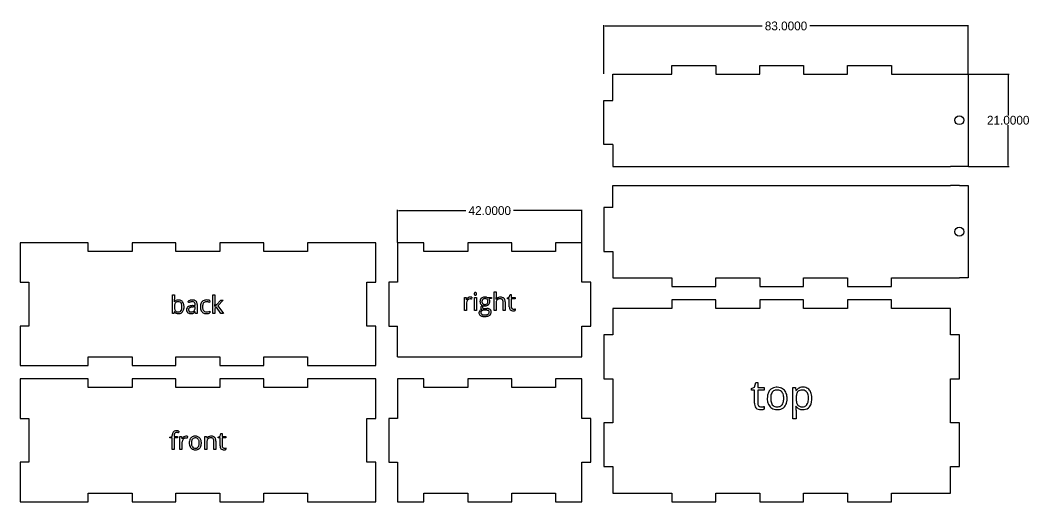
# Model space of a CAD drawing. Header units: millimetres. Extents: x -13 to 428, y -5 to 321.
# Drawn here: x 198 to 428.1, y 210.9 to 320.6 of the extents above; entities that cross this region are included whole.
import ezdxf

# ---------------------------------------------------------------- set-up
doc = ezdxf.new("R2010")
doc.units = ezdxf.units.MM
doc.header["$MEASUREMENT"] = 0
doc.layers.get('Defpoints').update_dxf_attribs({"linetype": 'CONTINUOUS'})
for name, color, linetype in [('back_labelLayer', 7, 'CONTINUOUS'), ('back_outsideCutPath', 7, 'CONTINUOUS'), ('bottom_outsideCutPath', 7, 'CONTINUOUS'), ('dimensions', 220, 'CONTINUOUS'), ('forScrews', 7, 'CONTINUOUS'), ('front_labelLayer', 7, 'CONTINUOUS'), ('front_outsideCutPath', 7, 'CONTINUOUS'), ('left_outsideCutPath', 7, 'CONTINUOUS'), ('right_labelLayer', 7, 'CONTINUOUS'), ('right_outsideCutPath', 7, 'CONTINUOUS'), ('top_labelLayer', 7, 'CONTINUOUS'), ('top_outsideCutPath', 7, 'CONTINUOUS')]:
    doc.layers.add(name, color=color, linetype=linetype)
doc.dimstyles.new('Copy of Standard', dxfattribs={"dimtxt": 2, "dimasz": 0.18, "dimexe": 0.18, "dimexo": 0.0625, "dimgap": 0.09, "dimtad": 0, "dimtih": 1, "dimtoh": 1, "dimdec": 4, "dimzin": 0, "dimdsep": 46, "dimtxsty": 'Standard', "dimcen": 0.09, "dimadec": 0, "dimazin": 0, "dimtfac": 1, "dimtdec": 4, "dimtofl": 0, "dimtmove": 0, "dimatfit": 3, "dimfxl": 1, "dimtolj": 1, "dimtzin": 0, "dimarcsym": 0})

# ---------------------------------------------------------------- blocks, each defined once
blk = doc.blocks.new('*D28')
at = {"layer": 'Defpoints', "color": 0, "linetype": 'Continuous', "transparency": 16777216}
for p in [(284.02, 277.24), (284.02, 269.95), (326.02, 269.95)]:
    blk.add_point(p, dxfattribs=at)
at = {"layer": 'dimensions', "color": 0, "linetype": 'Continuous', "lineweight": -2, "transparency": 16777216}
for p, q in [((284.02, 270.01), (284.02, 277.42)), ((284.2, 277.24), (299.6, 277.24)), ((325.84, 277.24), (310.45, 277.24)), ((326.02, 270.01), (326.02, 277.42))]:
    blk.add_line(p, q, dxfattribs=at)
at = {"layer": 'dimensions', "color": 0, "linetype": 'Continuous', "transparency": 16777216}
for points in [[(284.2, 277.27), (284.2, 277.21), (284.02, 277.24)], [(325.84, 277.27), (325.84, 277.21), (326.02, 277.24)]]:
    blk.add_solid(points, dxfattribs=at)
at = {"layer": 'dimensions', "color": 0, "linetype": 'Continuous', "transparency": 16777216, "insert": (305.02, 277.24), "char_height": 2, "attachment_point": 5}
blk.add_mtext('\\A1;42.0000', dxfattribs=at)
blk = doc.blocks.new('*D29')
at = {"layer": 'Defpoints', "color": 0, "linetype": 'Continuous', "transparency": 16777216}
for p in [(331.02, 319.29), (331.02, 308.32), (414.02, 308.32)]:
    blk.add_point(p, dxfattribs=at)
at = {"layer": 'dimensions', "color": 0, "linetype": 'Continuous', "lineweight": -2, "transparency": 16777216}
for p, q in [((331.02, 308.39), (331.02, 319.47)), ((331.2, 319.29), (367.1, 319.29)), ((413.84, 319.29), (377.95, 319.29)), ((414.02, 308.39), (414.02, 319.47))]:
    blk.add_line(p, q, dxfattribs=at)
at = {"layer": 'dimensions', "color": 0, "linetype": 'Continuous', "transparency": 16777216}
for points in [[(331.2, 319.32), (331.2, 319.26), (331.02, 319.29)], [(413.84, 319.32), (413.84, 319.26), (414.02, 319.29)]]:
    blk.add_solid(points, dxfattribs=at)
at = {"layer": 'dimensions', "color": 0, "linetype": 'Continuous', "transparency": 16777216, "insert": (372.52, 319.29), "char_height": 2, "attachment_point": 5}
blk.add_mtext('\\A1;83.0000', dxfattribs=at)
blk = doc.blocks.new('*D30')
at = {"layer": 'Defpoints', "color": 0, "linetype": 'Continuous', "transparency": 16777216}
for p in [(414.02, 308.32), (423.15, 308.32), (414.02, 287.32)]:
    blk.add_point(p, dxfattribs=at)
at = {"layer": 'dimensions', "color": 0, "linetype": 'Continuous', "lineweight": -2, "transparency": 16777216}
for p, q in [((414.08, 308.32), (423.33, 308.32)), ((423.15, 308.14), (423.15, 298.91)), ((423.15, 287.5), (423.15, 296.73)), ((414.08, 287.32), (423.33, 287.32))]:
    blk.add_line(p, q, dxfattribs=at)
at = {"layer": 'dimensions', "color": 0, "linetype": 'Continuous', "transparency": 16777216}
for points in [[(423.12, 308.14), (423.18, 308.14), (423.15, 308.32)], [(423.12, 287.5), (423.18, 287.5), (423.15, 287.32)]]:
    blk.add_solid(points, dxfattribs=at)
at = {"layer": 'dimensions', "color": 0, "linetype": 'Continuous', "transparency": 16777216, "insert": (423.15, 297.82), "char_height": 2, "attachment_point": 5}
blk.add_mtext('\\A1;21.0000', dxfattribs=at)

msp = doc.modelspace()

# ---------------------------------------------------------------- linework, layer by layer
at = {"layer": 'back_labelLayer'}
for p, q in [((232.71719, 253.84773), (232.71719, 258.10242)), ((232.71719, 258.10242), (233.17109, 258.10242)), ((233.17109, 258.10242), (233.17109, 257.06883)), ((241.9293, 253.84773), (241.9293, 258.10242)), ((241.9293, 258.10242), (242.37773, 258.10242)), ((242.37773, 258.10242), (242.37773, 255.84656)), ((233.14922, 256.44539), (233.17109, 256.44539)), ((236.40039, 256.28953), (236.26094, 256.6368)), ((237.37656, 255.62781), (237.88515, 255.64422)), ((237.88515, 255.64422), (237.88515, 255.83016)), ((238.32812, 255.89305), (238.32812, 253.84773)), ((241.26211, 256.74344), (241.12265, 256.35789)), ((242.35586, 255.38172), (242.37773, 255.38172)), ((242.73594, 255.81922), (243.7039, 256.84461)), ((244.24258, 256.84461), (243.02851, 255.56766)), ((243.02851, 255.56766), (244.32734, 253.84773)), ((243.7039, 256.84461), (244.24258, 256.84461)), ((233.04258, 253.84773), (232.71719, 253.84773)), ((233.13828, 254.23328), (233.04258, 253.84773)), ((233.17109, 254.23328), (233.13828, 254.23328)), ((237.87422, 255.32156), (237.42031, 255.30242)), ((237.87422, 255.05086), (237.87422, 255.32156)), ((237.90156, 254.2743), (237.87969, 254.2743)), ((237.9918, 253.84773), (237.90156, 254.2743)), ((238.32812, 253.84773), (237.9918, 253.84773)), ((241.21836, 254.35086), (241.21836, 253.94891)), ((242.37773, 253.84773), (241.9293, 253.84773)), ((242.71953, 255.26414), (242.37773, 254.96883)), ((242.37773, 254.96883), (242.37773, 253.84773)), ((243.77773, 253.84773), (242.71953, 255.26414)), ((244.32734, 253.84773), (243.77773, 253.84773))]:
    msp.add_line(p, q, dxfattribs=at)
for centre, radius, start, end in [((227.43347, 256.89798), 5.73364, 355.4725992, 355.6517495), ((226.34133, 256.9724), 6.82829, 355.723895, 358.125913), ((223.70768, 257.06082), 9.46342, 358.1123202, 0.0484727), ((234.01761, 255.85509), 1.03201, 95.1834976, 145.1109242), ((236.66824, 255.3515), 3.49715, 177.6176836, 180.042534), ((235.61655, 255.40499), 2.44417, 171.0668291, 177.8456283), ((234.60525, 255.56813), 1.4198, 160.8926456, 171.2334036), ((233.99947, 255.7832), 0.77701, 143.3382902, 161.2559218), ((233.85461, 255.87903), 0.60366, 120.1403215, 142.4248826), ((233.94217, 255.71533), 0.78923, 100.4470046, 119.6700716), ((234.03659, 255.23827), 1.27552, 89.573179, 100.7324413), ((234.10832, 255.3436), 1.55023, 89.8742757, 96.8146067), ((234.05296, 255.46398), 1.04979, 78.6781423, 90.3750028), ((234.12533, 255.5066), 1.38729, 74.2393017, 90.5624048), ((234.14185, 255.84187), 0.66193, 35.540825, 79.8011421), ((234.21707, 255.84313), 1.03851, 38.5631229, 74.0670311), ((234.06778, 255.78922), 0.75281, 32.7031488, 35.5246231), ((233.86472, 255.67292), 0.98658, 15.7778992, 32.0151755), ((233.21398, 255.48115), 1.66497, 6.164909, 16.0396058), ((232.2847, 255.34436), 2.60087, 353.4935168, 0.2205445), ((232.20385, 255.36523), 2.68171, 359.7681146, 6.3095666), ((233.981, 255.65957), 1.33753, 16.4709076, 38.4075304), ((233.30093, 255.44632), 2.05018, 5.1338119, 16.7973932), ((232.44237, 255.35511), 2.91349, 359.8779681, 5.4094024), ((236.70935, 254.70855), 0.78541, 115.490468, 182.3568124), ((237.25424, 254.79474), 2.0928, 106.3568181, 118.3350298), ((237.10269, 253.98708), 1.60654, 101.3568035, 117.0798627), ((237.73123, 253.55658), 3.03976, 112.2121323, 115.9641772), ((237.4334, 254.30858), 2.231, 103.6226905, 112.4319845), ((237.34337, 254.5194), 2.38211, 104.5161286, 106.5489183), ((237.27801, 254.79174), 2.10209, 90.071423, 104.65213), ((237.41858, 252.5109), 3.11608, 92.4696379, 101.7064973), ((237.25961, 255.04145), 1.47782, 90.4484288, 103.766544), ((237.25148, 255.39773), 1.12149, 83.6506914, 90.1753945), ((237.28626, 254.97682), 1.91704, 81.5679654, 90.3249418), ((237.50931, 251.19748), 4.43233, 91.7162548, 92.9097702), ((237.29786, 255.77445), 0.74197, 70.5716618, 83.9928849), ((237.39493, 256.03841), 0.46077, 42.7295224, 71.038093), ((237.3971, 255.69891), 1.18651, 68.227357, 81.7494161), ((237.3537, 256.01574), 0.50656, 20.409384, 41.447934), ((237.07462, 255.90898), 0.80536, 7.8272601, 20.6040985), ((237.55148, 256.08303), 0.77253, 47.8683348, 68.2934204), ((236.58145, 255.83713), 1.30373, 359.6933838, 8.0036227), ((237.57654, 256.13306), 0.71877, 19.2331334, 46.6741062), ((237.15914, 255.97778), 1.16406, 6.3379091, 19.6815688), ((236.54208, 255.8992), 1.78605, 359.8027311, 6.6583038), ((241.60091, 255.34316), 2.50448, 169.8978582, 180.3688905), ((240.72904, 255.50444), 1.61785, 153.0875113, 170.1051539), ((240.39824, 255.66251), 1.25135, 138.6549954, 152.685361), ((240.3365, 255.7075), 1.1753, 101.49129, 138.313372), ((242.07487, 255.33928), 2.50808, 174.5309142, 180.1549949), ((241.09674, 255.44913), 1.52402, 160.1418636, 175.1368125), ((240.38603, 255.7273), 0.76135, 114.4265687, 161.6633091), ((240.45757, 255.49077), 1.00683, 88.7193732, 112.5668019), ((240.47824, 255.11758), 1.78176, 89.5891847, 102.1787995), ((240.47964, 255.49138), 1.00596, 87.6747538, 89.9751225), ((240.48914, 254.85095), 2.04835, 77.7702588, 89.9475641), ((240.4639, 255.19701), 1.30073, 81.691015, 87.5078998), ((240.38233, 254.62866), 1.87491, 77.2998157, 81.734616), ((240.27042, 254.10338), 2.41194, 74.7803171, 77.4496162), ((240.37699, 254.48132), 2.01929, 68.3294759, 74.8830706), ((240.45035, 254.637), 2.26567, 74.6797002, 77.9577671), ((240.65978, 255.39571), 1.47859, 70.0946869, 74.7385653), ((240.85899, 255.94167), 0.89742, 63.5034442, 70.1861083), ((240.9492, 256.13117), 0.68759, 62.9298557, 63.1857475), ((223.65869, 256.68261), 18.74237, 356.0199607, 356.0547304), ((227.62748, 256.41455), 14.76454, 356.0328143, 356.6443316), ((233.47517, 256.0735), 8.90692, 356.6326194, 357.490874), ((237.00122, 255.91775), 5.37743, 357.5040603, 358.3308472), ((239.35301, 255.85222), 3.02473, 358.2738963, 359.8927766), ((244.5709, 253.8293), 2.68701, 142.3233137, 144.7075199), ((246.00159, 252.72579), 4.49383, 140.4330852, 142.3366962), ((247.86723, 251.19003), 6.91026, 139.2799105, 140.4702126), ((250.02506, 249.3344), 9.75624, 138.3419261, 139.2875892), ((236.17224, 255.33719), 3.00117, 179.7762344, 185.7075309), ((233.98867, 254.81829), 1.00532, 215.5850437, 245.836151), ((234.98899, 255.21527), 1.81166, 185.5924726, 194.2050991), ((234.23101, 255.01854), 1.0286, 193.9430389, 208.0218833), ((233.92433, 254.86253), 0.6846, 208.5536942, 217.5606098), ((233.89934, 254.85213), 0.65849, 218.1690471, 253.8047427), ((234.06477, 254.99524), 1.19792, 245.9800896, 255.5456815), ((234.02148, 255.22869), 1.05425, 253.1382261, 266.8483598), ((234.10406, 255.16981), 1.37679, 255.7754893, 270.318577), ((234.05573, 255.63249), 1.45937, 266.3774092, 270.0511721), ((234.06671, 255.07793), 0.90486, 269.386892, 285.863042), ((234.1138, 255.33252), 1.53947, 269.922502, 275.5481633), ((234.18649, 254.87211), 1.07455, 274.0640009, 321.4081125), ((234.13394, 254.83497), 0.65277, 286.0162485, 326.8497738), ((233.80948, 255.04992), 1.04197, 326.7104554, 343.6661591), ((233.20212, 255.23551), 1.67703, 343.4170727, 353.6369792), ((234.03046, 254.99925), 1.27581, 321.3161569, 335.5436439), ((233.62233, 255.1754), 1.72027, 335.8306288, 350.8254638), ((232.69455, 255.3332), 2.66135, 350.6562743, 0.3380556), ((237.06668, 254.66719), 1.1421, 179.545688, 192.6949848), ((236.68204, 254.57238), 0.74607, 192.0827757, 227.4520862), ((236.70289, 254.60149), 0.78164, 227.7688582, 237.8049639), ((236.76957, 254.72314), 0.92015, 238.3273056, 258.9183613), ((237.04905, 254.66542), 0.64868, 179.5265907, 192.7787441), ((237.11729, 254.67336), 0.71691, 171.2121062, 180.2059258), ((236.88891, 254.71898), 0.48434, 120.9734682, 172.4179323), ((236.82961, 254.61223), 0.42293, 192.326489, 222.0578904), ((236.8133, 254.60248), 0.4043, 222.5806492, 229.2545906), ((236.86845, 254.67348), 0.49411, 229.7836895, 254.2723976), ((236.86633, 255.18598), 1.39297, 258.6719238, 270.4047428), ((237.00576, 254.54103), 0.69711, 113.5884878, 121.6805349), ((237.17396, 254.13875), 1.1331, 102.7995716, 113.2432629), ((236.94191, 254.91828), 0.74967, 253.9396723, 266.4533356), ((236.87781, 255.83566), 2.04262, 269.953914, 273.1492168), ((236.96535, 255.1885), 1.02084, 266.0783071, 270.0591777), ((237.37799, 253.27189), 2.02364, 96.3545985, 102.9952513), ((236.97558, 255.41735), 1.24973, 269.5792014, 282.0414079), ((236.91106, 255.33716), 1.54306, 272.9334885, 281.4139554), ((237.52828, 251.97128), 3.33289, 91.8564697, 96.4477751), ((237.01135, 254.85108), 1.04674, 281.2979867, 293.7313838), ((237.06674, 255.01301), 0.83528, 281.7120701, 306.4594169), ((237.08723, 254.65448), 0.83628, 294.3931839, 304.7372484), ((237.10714, 254.94657), 0.75787, 306.9883749, 313.8558123), ((236.86514, 254.97061), 1.22263, 304.8486442, 314.8530412), ((237.10236, 254.94516), 0.76018, 314.1891804, 347.426967), ((236.40287, 255.44032), 1.88165, 314.744486, 321.7072319), ((236.72155, 255.04059), 1.15268, 346.9178339, 0.2823949), ((236.41248, 255.05086), 1.46174, 359.8201706, 0.0001095), ((241.84107, 255.3241), 2.74459, 179.9388535, 183.9814872), ((241.10196, 255.25899), 2.00279, 183.5914075, 196.3539373), ((240.44217, 255.05733), 1.31294, 196.0166642, 221.1349065), ((240.3109, 254.96033), 1.15034, 221.7976455, 256.8020588), ((241.76502, 255.32115), 2.19825, 179.7041639, 188.0743921), ((240.97323, 255.2053), 1.39804, 187.9315078, 200.3885989), ((240.54511, 255.0467), 0.94149, 200.4182992, 216.639312), ((240.36563, 254.9184), 0.72092, 216.969511, 261.3103062), ((240.44646, 255.48942), 1.69643, 256.4243691, 270.488954), ((240.44484, 255.28768), 1.09816, 260.1358763, 270.2691727), ((240.44118, 256.08962), 1.90011, 270.2658472, 286.2891501), ((240.46243, 256.28234), 2.4893, 269.9655969, 272.8642731), ((240.50051, 255.69828), 1.90408, 272.5980603, 282.1878245), ((240.6333, 255.09986), 1.29113, 282.0344308, 296.9454366), ((240.32568, 256.52039), 2.346, 286.0460468, 292.3654167)]:
    msp.add_arc(centre, radius, start, end, dxfattribs=at)
at = {"layer": 'back_outsideCutPath'}
for p, q in [((198.02226, 269.9477), (198.02226, 260.9477)), ((203.52226, 269.9477), (198.02226, 269.9477)), ((213.52226, 269.9477), (203.52226, 269.9477)), ((213.52226, 267.9477), (213.52226, 269.9477)), ((233.52226, 269.9477), (223.52226, 269.9477)), ((223.52226, 269.9477), (223.52226, 267.9477)), ((233.52226, 267.9477), (233.52226, 269.9477)), ((253.52226, 269.9477), (243.52226, 269.9477)), ((243.52226, 269.9477), (243.52226, 267.9477)), ((253.52226, 267.9477), (253.52226, 269.9477)), ((279.02226, 269.9477), (263.52226, 269.9477)), ((263.52226, 269.9477), (263.52226, 267.9477)), ((279.02226, 260.9477), (279.02226, 269.9477)), ((223.52226, 267.9477), (213.52226, 267.9477)), ((243.52226, 267.9477), (233.52226, 267.9477)), ((263.52226, 267.9477), (253.52226, 267.9477)), ((198.02226, 260.9477), (200.02226, 260.9477)), ((200.02226, 260.9477), (200.02226, 250.9477)), ((277.02226, 250.9477), (277.02226, 260.9477)), ((277.02226, 260.9477), (279.02226, 260.9477)), ((200.02226, 250.9477), (198.02226, 250.9477)), ((198.02226, 250.9477), (198.02226, 241.9477)), ((279.02226, 250.9477), (277.02226, 250.9477)), ((279.02226, 241.9477), (279.02226, 250.9477)), ((213.52226, 241.9477), (213.52226, 243.9477)), ((213.52226, 243.9477), (223.52226, 243.9477)), ((223.52226, 243.9477), (223.52226, 241.9477)), ((233.52226, 241.9477), (233.52226, 243.9477)), ((233.52226, 243.9477), (243.52226, 243.9477)), ((243.52226, 243.9477), (243.52226, 241.9477)), ((253.52226, 241.9477), (253.52226, 243.9477)), ((253.52226, 243.9477), (263.52226, 243.9477)), ((263.52226, 243.9477), (263.52226, 241.9477)), ((198.02226, 241.9477), (213.52226, 241.9477)), ((223.52226, 241.9477), (233.52226, 241.9477)), ((243.52226, 241.9477), (253.52226, 241.9477)), ((263.52226, 241.9477), (273.52226, 241.9477)), ((273.52226, 241.9477), (279.02226, 241.9477))]:
    msp.add_line(p, q, dxfattribs=at)
at = {"layer": 'bottom_outsideCutPath'}
for p, q in [((333.02226, 302.32296), (333.02226, 308.32296)), ((333.02226, 308.32296), (346.52226, 308.32296)), ((346.52226, 308.32296), (346.52226, 310.32296)), ((346.52226, 310.32296), (356.52226, 310.32296)), ((356.52226, 310.32296), (356.52226, 308.32296)), ((356.52226, 308.32296), (366.52226, 308.32296)), ((366.52226, 308.32296), (366.52226, 310.32296)), ((366.52226, 310.32296), (376.52226, 310.32296)), ((376.52226, 310.32296), (376.52226, 308.32296)), ((376.52226, 308.32296), (386.52226, 308.32296)), ((386.52226, 308.32296), (386.52226, 310.32296)), ((386.52226, 310.32296), (396.52226, 310.32296)), ((396.52226, 310.32296), (396.52226, 308.32296)), ((396.52226, 308.32296), (406.52226, 308.32296)), ((406.52226, 308.32296), (410.02226, 308.32296)), ((331.02226, 292.32296), (331.02226, 302.32296)), ((331.02226, 302.32296), (333.02226, 302.32296)), ((333.02226, 292.32296), (331.02226, 292.32296)), ((333.02226, 277.9477), (331.02226, 277.9477)), ((331.02226, 277.9477), (331.02226, 267.9477)), ((331.02226, 267.9477), (333.02226, 267.9477)), ((333.02226, 267.9477), (333.02226, 261.9477)), ((333.02226, 261.9477), (346.52226, 261.9477)), ((346.52226, 261.9477), (346.52226, 259.9477)), ((356.52226, 259.9477), (356.52226, 261.9477)), ((356.52226, 261.9477), (366.52226, 261.9477)), ((366.52226, 261.9477), (366.52226, 259.9477)), ((376.52226, 259.9477), (376.52226, 261.9477)), ((376.52226, 261.9477), (386.52226, 261.9477)), ((386.52226, 261.9477), (386.52226, 259.9477)), ((396.52226, 259.9477), (396.52226, 261.9477)), ((396.52226, 261.9477), (406.52226, 261.9477)), ((406.52226, 261.9477), (410.02226, 261.9477)), ((346.52226, 259.9477), (356.52226, 259.9477)), ((366.52226, 259.9477), (376.52226, 259.9477)), ((386.52226, 259.9477), (396.52226, 259.9477))]:
    msp.add_line(p, q, dxfattribs=at)
at = {"layer": 'bottom_outsideCutPath', "linetype": 'Continuous'}
for p, q in [((410.02226, 308.32296), (412.02226, 308.32296)), ((412.02226, 308.32296), (414.02226, 308.32296)), ((414.02226, 308.32296), (414.02226, 287.32296)), ((333.02226, 292.32296), (333.02226, 287.32296)), ((333.02226, 287.32296), (410.02226, 287.32296)), ((412.02226, 287.32296), (410.02226, 287.32296)), ((414.02226, 287.32296), (412.02226, 287.32296)), ((333.02226, 282.9477), (410.02226, 282.9477)), ((333.02226, 277.9477), (333.02226, 282.9477)), ((412.02226, 282.9477), (410.02226, 282.9477)), ((412.02226, 282.9477), (414.02226, 282.9477)), ((414.02226, 282.9477), (414.02226, 261.9477)), ((410.02226, 261.9477), (412.02226, 261.9477)), ((414.02226, 261.9477), (412.02226, 261.9477))]:
    msp.add_line(p, q, dxfattribs=at)
at = {"layer": 'forScrews', "linetype": 'Continuous'}
for centre in [(412.02226, 297.82296), (412.02226, 272.4477)]:
    msp.add_circle(centre, 1, dxfattribs=at)
at = {"layer": 'front_labelLayer'}
for p, q in [((232.13066, 225.68194), (232.6666, 225.84601)), ((232.13066, 225.47686), (232.13066, 225.68194)), ((232.6666, 225.47686), (232.13066, 225.47686)), ((232.6666, 225.84601), (232.6666, 226.0128)), ((232.6666, 222.83272), (232.6666, 225.47686)), ((233.12051, 226.02374), (233.12051, 225.8296)), ((233.12051, 225.8296), (233.8834, 225.8296)), ((233.8834, 225.47686), (233.12051, 225.47686)), ((233.12051, 225.47686), (233.12051, 222.83272)), ((233.8834, 225.8296), (233.8834, 225.47686)), ((234.18965, 227.02179), (234.07207, 226.65811)), ((234.43027, 222.83272), (234.43027, 225.8296)), ((234.43027, 225.8296), (234.80488, 225.8296)), ((234.80488, 225.8296), (234.85683, 225.27452)), ((236.15566, 225.85147), (236.09277, 225.43038)), ((240.09863, 222.83272), (240.09863, 225.8296)), ((240.09863, 225.8296), (240.46777, 225.8296)), ((240.46777, 225.8296), (240.5416, 225.41944)), ((243.13926, 225.69561), (243.56855, 225.88429)), ((243.13926, 225.47686), (243.13926, 225.69561)), ((243.56855, 225.47686), (243.13926, 225.47686)), ((243.56855, 225.88429), (243.75996, 226.52413)), ((243.56855, 223.69405), (243.56855, 225.47686)), ((243.75996, 226.52413), (244.02246, 226.52413)), ((244.02246, 226.52413), (244.02246, 225.8296)), ((244.02246, 225.8296), (244.89199, 225.8296)), ((244.89199, 225.47686), (244.02246, 225.47686)), ((244.02246, 225.47686), (244.02246, 223.71319)), ((244.89199, 225.8296), (244.89199, 225.47686)), ((234.85683, 225.27452), (234.87871, 225.27452)), ((234.88418, 224.44054), (234.88418, 222.83272)), ((240.5416, 225.41944), (240.56348, 225.41944)), ((240.55254, 224.40499), (240.55254, 222.83272)), ((242.14941, 222.83272), (242.14941, 224.7714)), ((242.60332, 224.7878), (242.60332, 222.83272)), ((244.91387, 223.20733), (244.91387, 222.86007)), ((233.12051, 222.83272), (232.6666, 222.83272)), ((234.88418, 222.83272), (234.43027, 222.83272)), ((240.55254, 222.83272), (240.09863, 222.83272)), ((242.60332, 222.83272), (242.14941, 222.83272))]:
    msp.add_line(p, q, dxfattribs=at)
for centre, radius, start, end in [((234.50613, 226.03395), 1.83965, 167.5776193, 180.6586435), ((233.64106, 226.23563), 0.95151, 141.7434026, 168.2321783), ((233.50021, 226.30915), 0.79594, 98.2551548, 139.6203281), ((235.26365, 226.0246), 2.14314, 178.1972278, 180.0230055), ((234.6771, 226.04961), 1.55611, 171.6527547, 178.4383235), ((234.05532, 226.143), 0.92736, 161.843652, 171.7848088), ((233.67413, 226.27126), 0.5252, 145.0688271, 162.1801731), ((233.56295, 226.34279), 0.39312, 102.7677639, 144.3380367), ((233.62388, 225.73785), 1.37967, 89.6696476, 99.9313911), ((233.61814, 226.13076), 0.61215, 89.4859882, 103.4197372), ((233.6201, 225.76673), 0.97616, 83.0760054, 89.7926888), ((233.62423, 225.65583), 1.46168, 81.5641138, 89.7018027), ((233.56053, 225.28767), 1.45891, 76.51842, 83.0216042), ((233.52146, 224.93888), 2.18595, 75.9740247, 81.6564121), ((233.38955, 224.56235), 2.2041, 71.9612471, 76.5918563), ((233.34517, 224.20767), 2.93809, 73.2963116, 76.0947321), ((236.2142, 224.52211), 1.53285, 139.4138854, 150.6032678), ((235.93936, 224.75762), 1.17091, 124.232128, 139.4160939), ((235.75962, 224.68493), 0.78649, 89.6335268, 137.0880659), ((235.7924, 224.97945), 0.90485, 89.6796428, 124.4405868), ((235.76401, 224.4066), 1.0648, 87.3438393, 89.9657467), ((235.80212, 223.80049), 2.08381, 84.9922761, 90.1281027), ((235.74509, 224.07853), 1.39339, 81.5883862, 87.19173), ((235.65792, 223.47773), 2.00048, 77.4453091, 81.6359698), ((235.85217, 224.36118), 1.52088, 78.4891716, 85.0266894), ((237.8503, 224.63927), 1.25401, 138.175926, 150.228797), ((237.8078, 224.67188), 1.2006, 99.1759378, 137.9832779), ((237.81877, 224.76419), 0.72293, 103.4684897, 142.3119082), ((237.92478, 224.12138), 1.76292, 89.732634, 100.0760112), ((237.90954, 224.41854), 1.08024, 89.4805948, 103.8805347), ((237.92568, 224.35396), 1.1448, 79.3453413, 90.317535), ((237.94816, 224.35912), 1.52525, 73.5223105, 90.5691963), ((238.01282, 224.74278), 0.74669, 37.9577839, 80.400597), ((238.03761, 224.6841), 1.18825, 41.1445856, 73.2134004), ((237.86686, 224.53735), 1.41339, 13.5014544, 41.0703208), ((241.33995, 224.92767), 0.9191, 116.9442966, 147.6525304), ((241.4355, 224.7679), 1.1049, 115.8069232, 117.606946), ((241.35352, 224.63437), 0.85525, 100.117606, 118.1602711), ((241.48453, 224.65363), 1.22913, 94.3226497, 115.5454515), ((241.4506, 224.12501), 1.37376, 89.5932658, 100.3717502), ((241.51395, 224.39801), 1.48628, 89.9579744, 94.7109082), ((241.46352, 224.29541), 1.20333, 84.0197174, 90.1509803), ((241.5261, 224.09221), 1.79211, 80.5585472, 90.3537923), ((241.50911, 224.68301), 0.81311, 71.0828266, 84.3690359), ((241.61067, 224.96679), 0.51175, 43.3791915, 71.5385309), ((241.6381, 224.74094), 1.13381, 65.1094462, 80.763806), ((241.76902, 225.03092), 0.81567, 46.5584674, 64.8782281), ((241.77949, 225.06112), 0.78664, 19.3848642, 45.5997143), ((236.26197, 224.44266), 1.37779, 173.6908773, 180.0882013), ((235.92435, 224.49548), 1.03653, 138.9575586, 174.5422315), ((235.95269, 224.46782), 1.07606, 135.6209964, 138.8375917), ((238.90615, 224.34986), 2.35679, 169.2442927, 180.3880794), ((238.8201, 224.32496), 2.2707, 179.7744687, 189.0933075), ((238.23682, 224.22617), 1.67915, 188.9102219, 205.3171821), ((238.1058, 224.50806), 1.54099, 150.7111471, 169.4695479), ((238.06381, 224.15408), 1.49196, 205.6560588, 208.4460447), ((237.83905, 224.01643), 1.22884, 207.7947116, 238.6757802), ((239.31827, 224.3221), 2.29857, 179.7059327, 187.9160495), ((239.41826, 224.34421), 2.39855, 173.0086461, 180.2464191), ((238.55126, 224.45479), 1.52455, 162.0653103, 173.1675385), ((238.47523, 224.201), 1.4469, 187.7639512, 200.0976501), ((237.99524, 224.64008), 0.9385, 142.9025864, 162.3749122), ((238.01079, 224.03083), 0.95226, 200.0845695, 216.9132345), ((237.8412, 223.90973), 0.74395, 217.30098, 261.7098822), ((237.91993, 224.28543), 1.12733, 260.5033541, 270.2476817), ((237.93496, 224.21238), 1.05431, 269.4482058, 284.7255774), ((238.01842, 223.90283), 0.73372, 284.5662442, 322.6333874), ((238.03452, 223.99932), 1.21012, 278.8959374, 317.9978906), ((237.85947, 224.63397), 0.93458, 20.0257649, 37.4349959), ((237.82328, 224.04382), 0.9744, 323.0089472, 342.6390229), ((237.39728, 224.46436), 1.4269, 7.743964, 20.0690431), ((237.26513, 224.22624), 1.56157, 342.3615835, 353.7537387), ((236.56786, 224.34546), 2.26478, 359.7075273, 7.8972932), ((236.44168, 224.32549), 2.39095, 353.5363384, 0.2014553), ((237.99068, 224.03446), 1.26622, 318.143937, 329.7566), ((237.74774, 224.16073), 1.53974, 330.2507074, 349.4116334), ((237.20717, 224.36472), 2.0952, 1.1277539, 13.8799657), ((236.95836, 224.31809), 2.34462, 349.1762191, 0.3862389), ((236.63828, 224.33426), 2.66465, 359.9920601, 1.5417356), ((243.46053, 224.40619), 2.90799, 178.081148, 180.0236548), ((242.6976, 224.44076), 2.14435, 171.1765344, 178.3217716), ((241.85612, 224.57603), 1.29209, 159.9534209, 171.3801644), ((241.34099, 224.76898), 0.74204, 140.1519035, 160.3146379), ((241.25568, 224.82622), 0.63996, 118.5439382, 139.1926442), ((241.58351, 224.95458), 0.53996, 22.7025161, 42.341893), ((241.3419, 224.85417), 0.8016, 8.4931502, 22.6580059), ((240.86634, 224.77875), 1.28309, 359.671467, 8.6876695), ((241.32441, 224.89036), 1.27265, 6.9633067, 19.8363816), ((240.6225, 224.79599), 1.98083, 359.7631483, 7.2115856), ((244.99521, 223.67799), 1.42674, 179.355067, 192.8477407), ((244.27931, 223.48443), 0.68637, 190.3817751, 253.8772404), ((244.93647, 223.70748), 0.91403, 179.6416582, 189.7504933), ((244.6138, 223.64993), 0.58627, 189.5479977, 205.7872687), ((244.48119, 223.58878), 0.44028, 206.1294664, 221.4083504), ((244.46632, 223.5775), 0.42167, 221.5949638, 262.3505146), ((244.50168, 223.75933), 0.60669, 261.3266682, 270.1914318), ((244.50682, 224.64333), 1.49069, 269.880302, 278.3027852), ((244.52035, 224.5317), 1.37828, 278.4162909, 279.0069955), ((244.3538, 225.59562), 2.45515, 278.9589465, 280.5105777), ((244.51315, 224.74062), 1.58543, 280.4848405, 282.6268881), ((244.653, 224.11933), 0.94859, 282.5873572, 285.5798268), ((244.7233, 223.8608), 0.68068, 285.7247889, 286.2579551), ((237.85471, 224.04793), 1.2639, 238.8115938, 253.2427865), ((237.90323, 224.23562), 1.45763, 253.5437325, 270.4182205), ((237.92155, 224.54057), 1.76255, 269.7502517, 279.8033554), ((244.41977, 223.96343), 1.18554, 253.7847589, 270.8852262), ((244.43802, 223.94257), 1.16453, 270.0031428, 270.7598385), ((244.4314, 224.19294), 1.41497, 270.8933036, 275.5482558), ((244.37875, 224.74287), 1.96742, 275.5260908, 279.2938636), ((244.42568, 224.47584), 1.69631, 279.1861893, 280.1148881), ((244.5016, 224.06393), 1.27748, 280.0070443, 283.3737356), ((244.61535, 223.58949), 0.7896, 283.3070337, 288.1198476), ((244.72303, 223.2637), 0.44647, 287.9888912, 295.3048036)]:
    msp.add_arc(centre, radius, start, end, dxfattribs=at)
at = {"layer": 'front_outsideCutPath'}
for p, q in [((198.02226, 238.9477), (198.02226, 229.9477)), ((203.52226, 238.9477), (198.02226, 238.9477)), ((213.52226, 238.9477), (203.52226, 238.9477)), ((213.52226, 236.9477), (213.52226, 238.9477)), ((233.52226, 238.9477), (223.52226, 238.9477)), ((223.52226, 238.9477), (223.52226, 236.9477)), ((233.52226, 236.9477), (233.52226, 238.9477)), ((253.52226, 238.9477), (243.52226, 238.9477)), ((243.52226, 238.9477), (243.52226, 236.9477)), ((253.52226, 236.9477), (253.52226, 238.9477)), ((279.02226, 238.9477), (263.52226, 238.9477)), ((263.52226, 238.9477), (263.52226, 236.9477)), ((279.02226, 229.9477), (279.02226, 238.9477)), ((223.52226, 236.9477), (213.52226, 236.9477)), ((243.52226, 236.9477), (233.52226, 236.9477)), ((263.52226, 236.9477), (253.52226, 236.9477)), ((198.02226, 229.9477), (200.02226, 229.9477)), ((200.02226, 229.9477), (200.02226, 219.9477)), ((277.02226, 219.9477), (277.02226, 229.9477)), ((277.02226, 229.9477), (279.02226, 229.9477)), ((200.02226, 219.9477), (198.02226, 219.9477)), ((198.02226, 219.9477), (198.02226, 210.9477)), ((279.02226, 219.9477), (277.02226, 219.9477)), ((279.02226, 210.9477), (279.02226, 219.9477)), ((213.52226, 210.9477), (213.52226, 212.9477)), ((213.52226, 212.9477), (223.52226, 212.9477)), ((223.52226, 212.9477), (223.52226, 210.9477)), ((233.52226, 210.9477), (233.52226, 212.9477)), ((233.52226, 212.9477), (243.52226, 212.9477)), ((243.52226, 212.9477), (243.52226, 210.9477)), ((253.52226, 210.9477), (253.52226, 212.9477)), ((253.52226, 212.9477), (263.52226, 212.9477)), ((263.52226, 212.9477), (263.52226, 210.9477)), ((198.02226, 210.9477), (213.52226, 210.9477)), ((223.52226, 210.9477), (233.52226, 210.9477)), ((243.52226, 210.9477), (253.52226, 210.9477)), ((263.52226, 210.9477), (273.52226, 210.9477)), ((273.52226, 210.9477), (279.02226, 210.9477))]:
    msp.add_line(p, q, dxfattribs=at)
at = {"layer": 'left_outsideCutPath'}
for p, q in [((284.02226, 238.9477), (284.02226, 229.9477)), ((290.02226, 238.9477), (284.02226, 238.9477)), ((290.02226, 236.9477), (290.02226, 238.9477)), ((310.02226, 238.9477), (300.02226, 238.9477)), ((300.02226, 238.9477), (300.02226, 236.9477)), ((310.02226, 236.9477), (310.02226, 238.9477)), ((326.02226, 238.9477), (320.02226, 238.9477)), ((320.02226, 238.9477), (320.02226, 236.9477)), ((326.02226, 229.9477), (326.02226, 238.9477)), ((300.02226, 236.9477), (290.02226, 236.9477)), ((320.02226, 236.9477), (310.02226, 236.9477)), ((284.02226, 229.9477), (282.02226, 229.9477)), ((282.02226, 229.9477), (282.02226, 219.9477)), ((328.02226, 229.9477), (326.02226, 229.9477)), ((328.02226, 219.9477), (328.02226, 229.9477)), ((282.02226, 219.9477), (284.02226, 219.9477)), ((284.02226, 219.9477), (284.02226, 210.9477)), ((326.02226, 210.9477), (326.02226, 219.9477)), ((326.02226, 219.9477), (328.02226, 219.9477)), ((290.02226, 210.9477), (290.02226, 212.9477)), ((290.02226, 212.9477), (300.02226, 212.9477)), ((300.02226, 212.9477), (300.02226, 210.9477)), ((310.02226, 210.9477), (310.02226, 212.9477)), ((310.02226, 212.9477), (320.02226, 212.9477)), ((320.02226, 212.9477), (320.02226, 210.9477)), ((284.02226, 210.9477), (290.02226, 210.9477)), ((300.02226, 210.9477), (310.02226, 210.9477)), ((320.02226, 210.9477), (326.02226, 210.9477))]:
    msp.add_line(p, q, dxfattribs=at)
at = {"layer": 'right_labelLayer'}
for p, q in [((305.9998, 254.49303), (305.9998, 258.74772)), ((305.9998, 258.74772), (306.45371, 258.74772)), ((306.45371, 258.74772), (306.45371, 257.45983)), ((309.46973, 257.5446), (309.66113, 258.18444)), ((309.66113, 258.18444), (309.92363, 258.18444)), ((309.92363, 258.18444), (309.92363, 257.48991)), ((299.22949, 254.49303), (299.22949, 257.48991)), ((299.22949, 257.48991), (299.6041, 257.48991)), ((299.6041, 257.48991), (299.65605, 256.93483)), ((299.65605, 256.93483), (299.67793, 256.93483)), ((299.6834, 256.10085), (299.6834, 254.49303)), ((300.95488, 257.51178), (300.89199, 257.09069)), ((301.51543, 254.49303), (301.51543, 257.48991)), ((301.51543, 257.48991), (301.96933, 257.48991)), ((301.96933, 257.48991), (301.96933, 254.49303)), ((304.34824, 257.48991), (305.38457, 257.48991)), ((305.38457, 257.2028), (304.82949, 257.13717)), ((305.38457, 257.48991), (305.38457, 257.2028)), ((306.43183, 257.07428), (306.45918, 257.07428)), ((306.45371, 256.05983), (306.45371, 254.49303)), ((308.05058, 254.49303), (308.05058, 256.4317)), ((308.50449, 256.44811), (308.50449, 254.49303)), ((309.04043, 257.35592), (309.46973, 257.5446)), ((309.04043, 257.13717), (309.04043, 257.35592)), ((309.46973, 257.13717), (309.04043, 257.13717)), ((309.46973, 255.35436), (309.46973, 257.13717)), ((309.92363, 257.48991), (310.79316, 257.48991)), ((310.79316, 257.13717), (309.92363, 257.13717)), ((309.92363, 257.13717), (309.92363, 255.3735)), ((310.79316, 257.48991), (310.79316, 257.13717)), ((299.6834, 254.49303), (299.22949, 254.49303)), ((301.96933, 254.49303), (301.51543, 254.49303)), ((304.19238, 254.56139), (303.64824, 254.56139)), ((303.80683, 254.96881), (304.3373, 254.96881)), ((306.45371, 254.49303), (305.9998, 254.49303)), ((308.50449, 254.49303), (308.05058, 254.49303)), ((310.81504, 254.86764), (310.81504, 254.52038))]:
    msp.add_line(p, q, dxfattribs=at)
for centre, radius, start, end in [((301.98013, 258.30513), 0.50299, 170.845261, 180.354339), ((302.01308, 258.3009), 0.53594, 179.8805583, 185.3683916), ((301.84758, 258.28291), 0.36948, 184.9923436, 198.2040554), ((301.79183, 258.33661), 0.31208, 155.9679357, 171.0516235), ((301.71972, 258.2391), 0.23434, 197.793487, 224.893987), ((301.70062, 258.37707), 0.21231, 133.7881289, 155.9169921), ((301.73429, 258.33985), 0.26248, 92.6446606, 133.4710697), ((301.73338, 258.25419), 0.25467, 225.1300789, 249.9000383), ((301.74211, 258.28681), 0.28833, 250.4999964, 270.5978542), ((301.74493, 258.2564), 0.3464, 89.9687328, 93.7645984), ((301.74926, 258.33539), 0.26744, 46.3708981, 90.8879058), ((301.74891, 258.26327), 0.2648, 269.1788379, 314.2806995), ((301.77588, 258.36287), 0.22918, 17.725135, 46.4472875), ((301.78098, 258.23407), 0.22152, 313.6152503, 332.267646), ((301.71443, 258.26693), 0.29572, 332.6321658, 350.0704771), ((301.65176, 258.32013), 0.36043, 4.9427555, 18.1900523), ((301.54347, 258.29883), 0.46963, 349.834339, 0.389081), ((301.49386, 258.30306), 0.51923, 359.8845537, 5.3178866), ((301.01341, 256.18242), 1.53285, 139.4138854, 150.6032678), ((301.06119, 256.10297), 1.37779, 173.6908773, 180.0882013), ((300.72357, 256.15579), 1.03653, 138.9575586, 174.5422315), ((300.73857, 256.41793), 1.17091, 124.232128, 139.4160939), ((300.75191, 256.12813), 1.07606, 135.6209964, 138.8375917), ((300.55884, 256.34524), 0.78649, 89.6335268, 137.0880659), ((300.59162, 256.63976), 0.90485, 89.6796428, 124.4405868), ((300.56323, 256.06691), 1.0648, 87.3438393, 89.9657467), ((300.60134, 255.46079), 2.08381, 84.9922761, 90.1281027), ((300.54431, 255.73884), 1.39339, 81.5883862, 87.19173), ((300.45714, 255.13804), 2.00048, 77.4453091, 81.6359698), ((300.65139, 256.02149), 1.52088, 78.4891716, 85.0266894), ((304.10374, 256.53028), 1.31141, 166.819552, 180.4839324), ((303.93749, 256.51872), 1.14511, 179.9757834, 183.6208853), ((303.7317, 256.49577), 0.93833, 183.0160955, 212.312287), ((303.6687, 256.64012), 0.86281, 132.3287787, 167.3340966), ((303.77076, 256.52372), 0.98629, 212.4714171, 215.8875404), ((303.62222, 256.40384), 0.79573, 215.1640561, 247.4747841), ((303.41569, 255.16377), 0.46001, 144.496403, 161.3349633), ((303.56782, 255.05039), 0.64971, 132.7259372, 144.1480025), ((303.7269, 256.55646), 0.96395, 106.2188978, 131.5377942), ((303.81165, 254.79002), 1.00642, 125.2213504, 132.8656342), ((304.05676, 254.44965), 1.42585, 121.2352352, 125.3795673), ((304.1268, 256.52336), 0.88601, 179.5616979, 191.652877), ((304.43494, 256.53194), 1.19412, 175.3393969, 180.086288), ((304.08986, 256.56593), 0.84744, 162.5911735, 175.7342557), ((303.81875, 256.45681), 0.57087, 191.3554766, 213.36598), ((303.80219, 256.66022), 0.54475, 135.5840258, 163.0015456), ((303.74477, 256.41409), 0.48562, 213.9573383, 227.7970786), ((303.69991, 255.21098), 0.34151, 147.5368828, 180.2592238), ((303.81193, 255.13581), 0.47639, 128.088158, 147.1400813), ((303.7825, 256.67201), 0.52246, 122.5211958, 134.9966198), ((303.80913, 256.49216), 0.5867, 228.2620758, 254.7341044), ((303.87417, 256.07963), 1.46296, 93.6329264, 106.5408954), ((303.83032, 256.58597), 0.62075, 101.0619714, 121.9739812), ((304.01986, 254.87786), 0.8077, 117.3934967, 128.4096593), ((303.87281, 256.80622), 1.23188, 259.4962913, 263.3902469), ((303.89136, 256.77403), 0.8803, 254.4015999, 267.4349183), ((303.89839, 256.26134), 0.95242, 89.5859322, 101.3334331), ((303.89657, 257.03189), 1.45878, 263.4836592, 270.1271416), ((303.92225, 255.53981), 2.00479, 89.9381077, 94.0267086), ((303.91281, 257.06163), 1.1686, 267.015346, 270.0324847), ((303.90086, 257.54477), 1.97166, 269.9693077, 272.9310186), ((303.91738, 256.22661), 0.9872, 76.109467, 90.7028497), ((303.92684, 256.8818), 0.98886, 269.2256803, 284.3773156), ((303.93003, 255.80474), 1.73986, 82.5852255, 90.1849048), ((303.93549, 257.07162), 1.49739, 272.5335185, 285.2579394), ((304.04427, 256.68131), 0.51553, 13.953547, 77.6673759), ((303.98319, 256.21609), 1.32509, 74.0088581, 82.5694764), ((304.06162, 256.41223), 0.50072, 282.7796642, 346.4828443), ((304.07016, 256.59971), 1.00669, 284.9315779, 310.6222429), ((303.60202, 256.5523), 0.976, 359.1805867, 15.0431907), ((303.65866, 256.52637), 0.91934, 345.436165, 0.7465597), ((304.17777, 256.47453), 0.84161, 310.609761, 342.092405), ((304.25107, 256.67942), 0.73764, 29.4582822, 38.3577476), ((303.94963, 256.50733), 1.08474, 23.1845527, 29.5422342), ((303.66188, 256.37973), 1.39949, 21.2507002, 23.3487478), ((304.15088, 256.57421), 0.87326, 6.8505258, 20.9871416), ((303.98587, 256.52752), 1.04055, 342.5649227, 0.5958054), ((303.90496, 256.54087), 1.1214, 359.8709922, 7.0432449), ((304.67372, 257.32227), 1.77552, 351.9712956, 354.9619044), ((303.7575, 257.40205), 2.6952, 354.9829314, 357.8943005), ((302.37054, 257.45496), 4.08317, 357.8674632, 0.0683685), ((309.38339, 256.061), 2.92968, 178.1080749, 180.0229588), ((308.62537, 256.09486), 2.17098, 171.3202543, 178.3406996), ((307.22802, 256.59335), 0.90687, 119.8315921, 147.9725725), ((307.77836, 256.22906), 1.31342, 160.1567329, 171.5312632), ((307.25487, 256.42286), 0.75524, 140.6208207, 160.504937), ((307.15555, 256.49074), 0.6355, 118.4551231, 139.6706044), ((307.33779, 256.42473), 1.1078, 116.6656765, 120.418489), ((307.35834, 256.37079), 1.16524, 96.6652798, 116.3782501), ((307.25448, 256.29662), 0.85331, 100.1067974, 118.0847074), ((307.35174, 255.7855), 1.37358, 89.5919033, 100.3595157), ((307.40252, 256.06599), 1.47314, 89.8927864, 96.9959807), ((307.36469, 255.95572), 1.20333, 84.0197174, 90.1509803), ((307.41664, 255.69759), 1.84157, 80.6863091, 90.3536824), ((307.41028, 256.34332), 0.81311, 71.0828266, 84.3690359), ((307.51184, 256.6271), 0.51175, 43.3791915, 71.5385309), ((307.53131, 256.37206), 1.15744, 65.6022502, 80.8844301), ((307.48468, 256.61488), 0.53996, 22.7025161, 42.341893), ((307.24307, 256.51448), 0.8016, 8.4931502, 22.6580059), ((307.669, 256.68218), 0.81814, 46.7400419, 65.4130413), ((306.76751, 256.43906), 1.28309, 359.671467, 8.6876695), ((307.67836, 256.71173), 0.79033, 19.2204313, 45.7661135), ((307.22265, 256.54279), 1.27628, 6.4733657, 19.6467919), ((306.54169, 256.45515), 1.96281, 359.7945661, 6.7743685), ((310.89638, 255.3383), 1.42674, 179.355067, 192.8477407), ((310.83764, 255.36778), 0.91403, 179.6416582, 189.7504933), ((303.25116, 253.99662), 0.69404, 138.3916143, 181.0052615), ((303.51582, 253.98408), 0.95859, 179.9786611, 183.0224667), ((303.29334, 253.96187), 0.73533, 182.2079527, 207.7461552), ((303.27588, 253.96919), 0.72343, 208.9036418, 236.4231272), ((303.32445, 253.93075), 0.79258, 113.8121219, 138.3496633), ((303.46616, 254.24065), 1.05486, 235.9667979, 251.2229322), ((303.47276, 255.1482), 0.51907, 161.7226302, 180.4843259), ((303.47502, 255.14367), 0.52131, 179.9836917, 182.9371402), ((303.3749, 255.13294), 0.42081, 182.1766878, 215.3415469), ((303.45056, 253.98371), 0.45587, 179.2208183, 200.9355569), ((303.72101, 253.99475), 0.72631, 168.2580002, 180.3820964), ((303.46348, 253.63054), 1.12338, 102.2870674, 114.1173202), ((303.47949, 254.05163), 0.4783, 130.7944968, 169.0413251), ((303.39634, 253.97116), 0.40083, 202.0287083, 236.1457304), ((303.4872, 255.21405), 0.55934, 215.4649363, 217.1746498), ((303.4198, 255.15686), 0.4711, 216.586144, 245.4968478), ((303.64569, 254.76759), 1.61155, 251.2101871, 262.706421), ((303.51229, 254.00948), 0.53165, 117.2304304, 130.5022949), ((303.47805, 254.0749), 0.53259, 235.0635716, 238.504253), ((303.57303, 254.24455), 0.72692, 239.1066121, 254.4862897), ((303.57617, 253.87475), 0.68069, 99.8103673, 116.8228624), ((303.59363, 255.20653), 0.23526, 179.2920177, 198.3581178), ((303.54959, 255.19496), 0.18982, 199.2291352, 239.5691104), ((303.69968, 254.68123), 1.18157, 254.2324405, 263.4936884), ((303.77025, 255.6908), 2.54311, 262.5634415, 270.2698945), ((303.58621, 255.24559), 0.2521, 238.2209737, 239.8454705), ((303.61525, 255.30537), 0.31841, 240.7305099, 254.5024753), ((303.64175, 253.51802), 1.0434, 89.6435109, 100.0209288), ((303.70215, 255.60482), 0.63021, 254.1638104, 262.2123497), ((303.77923, 255.35501), 1.86003, 263.4108472, 270.1457058), ((303.77098, 256.08564), 1.11592, 262.0556236, 267.2082112), ((303.80423, 256.69555), 1.72674, 267.0919911, 270.0863209), ((303.79764, 256.74537), 3.59769, 269.7544847, 276.6169571), ((303.78782, 255.98187), 2.48688, 269.9109529, 269.9969851), ((303.79857, 256.54634), 3.05137, 269.7957393, 275.3991377), ((303.91277, 255.37397), 1.87346, 275.295747, 283.3515336), ((304.19943, 251.67319), 2.88821, 86.5054915, 90.139916), ((303.95804, 255.40451), 2.24727, 276.4939937, 286.4953858), ((304.34723, 253.11081), 1.85803, 81.5744139, 90.3059733), ((304.09883, 254.6076), 1.08485, 283.1371241, 295.8572146), ((304.27341, 252.85028), 1.7088, 81.4172341, 86.5755816), ((304.39414, 253.63155), 0.91827, 73.4099846, 81.5906372), ((304.23671, 254.3066), 0.75388, 296.4048219, 301.800989), ((304.21512, 254.55654), 1.36122, 286.2542124, 302.5280062), ((304.44914, 253.7755), 1.18559, 68.3671623, 81.7399649), ((304.29076, 254.2321), 0.66212, 301.2230763, 318.6237972), ((304.53662, 254.09799), 0.43057, 58.9972909, 73.8586228), ((304.60711, 254.22422), 0.28611, 31.5095942, 58.0778669), ((304.41267, 254.11948), 0.49621, 319.0765445, 1.1406903), ((304.5319, 254.18247), 0.37207, 10.6609458, 30.9361823), ((304.58226, 254.11568), 0.82029, 52.1879623, 68.2500604), ((304.29468, 254.13422), 0.61412, 359.5461969, 10.9905371), ((304.35706, 254.31094), 1.0779, 303.1865864, 304.1729966), ((304.50797, 254.11934), 0.83479, 302.9904014, 339.5494408), ((304.6754, 254.24119), 0.66405, 8.6201447, 51.8982508), ((304.36358, 254.15529), 0.98279, 340.5268205, 0.7201903), ((304.34895, 254.17211), 0.99735, 359.7431214, 9.7326883), ((310.18049, 255.14474), 0.68637, 190.3817751, 253.8772404), ((310.51497, 255.31023), 0.58627, 189.5479977, 205.7872687), ((310.38236, 255.24909), 0.44028, 206.1294664, 221.4083504), ((310.32094, 255.62374), 1.18554, 253.7847589, 270.8852262), ((310.36749, 255.23781), 0.42167, 221.5949638, 262.3505146), ((310.40285, 255.41964), 0.60669, 261.3266682, 270.1914318), ((310.33919, 255.60287), 1.16453, 270.0031428, 270.7598385), ((310.33258, 255.85325), 1.41497, 270.8933036, 275.5482558), ((310.408, 256.30364), 1.49069, 269.880302, 278.3027852), ((310.27992, 256.40318), 1.96742, 275.5260908, 279.2938636), ((310.32685, 256.13614), 1.69631, 279.1861893, 280.1148881), ((310.42153, 256.19201), 1.37828, 278.4162909, 279.0069955), ((310.40277, 255.72424), 1.27748, 280.0070443, 283.3737356), ((310.25497, 257.25593), 2.45515, 278.9589465, 280.5105777), ((310.51652, 255.2498), 0.7896, 283.3070337, 288.1198476), ((310.41432, 256.40093), 1.58543, 280.4848405, 282.6268881), ((310.55418, 255.77964), 0.94859, 282.5873572, 285.5798268), ((310.6242, 254.92401), 0.44647, 287.9888912, 295.3048036), ((310.62447, 255.52111), 0.68068, 285.7247889, 286.2579551)]:
    msp.add_arc(centre, radius, start, end, dxfattribs=at)
at = {"layer": 'right_outsideCutPath'}
for p, q in [((284.02226, 269.9477), (284.02226, 260.9477)), ((290.02226, 269.9477), (284.02226, 269.9477)), ((290.02226, 267.9477), (290.02226, 269.9477)), ((310.02226, 269.9477), (300.02226, 269.9477)), ((300.02226, 269.9477), (300.02226, 267.9477)), ((310.02226, 267.9477), (310.02226, 269.9477)), ((326.02226, 269.9477), (320.02226, 269.9477)), ((320.02226, 269.9477), (320.02226, 267.9477)), ((326.02226, 260.9477), (326.02226, 269.9477)), ((300.02226, 267.9477), (290.02226, 267.9477)), ((320.02226, 267.9477), (310.02226, 267.9477)), ((284.02226, 260.9477), (282.02226, 260.9477)), ((282.02226, 260.9477), (282.02226, 250.9477)), ((328.02226, 260.9477), (326.02226, 260.9477)), ((328.02226, 250.9477), (328.02226, 260.9477)), ((282.02226, 250.9477), (284.02226, 250.9477)), ((326.02226, 250.9477), (328.02226, 250.9477))]:
    msp.add_line(p, q, dxfattribs=at)
at = {"layer": 'right_outsideCutPath', "linetype": 'Continuous'}
for p, q in [((284.02226, 243.9477), (284.02226, 250.9477)), ((326.02226, 243.9477), (326.02226, 250.9477)), ((284.02226, 243.9477), (326.02226, 243.9477))]:
    msp.add_line(p, q, dxfattribs=at)
at = {"layer": 'top_labelLayer'}
for p, q in [((364.62672, 236.72388), (365.33199, 237.03384)), ((365.33199, 237.03384), (365.64645, 238.08501)), ((365.64645, 238.08501), (366.0777, 238.08501)), ((366.0777, 238.08501), (366.0777, 236.94399)), ((364.62672, 236.3645), (364.62672, 236.72388)), ((365.33199, 236.3645), (364.62672, 236.3645)), ((365.33199, 233.43559), (365.33199, 236.3645)), ((366.0777, 236.94399), (367.50621, 236.94399)), ((367.50621, 236.3645), (366.0777, 236.3645)), ((366.0777, 236.3645), (366.0777, 233.46704)), ((367.50621, 236.94399), (367.50621, 236.3645)), ((374.08277, 229.8104), (374.08277, 236.94399)), ((374.08277, 236.94399), (374.68922, 236.94399)), ((374.68922, 236.94399), (374.79254, 236.27016)), ((374.79254, 236.27016), (374.82848, 236.27016)), ((374.82848, 234.65298), (374.82848, 234.48677)), ((367.54215, 232.63598), (367.54215, 232.06548)), ((374.82848, 232.65395), (374.77457, 232.65395)), ((374.82848, 231.83638), (374.82848, 229.8104)), ((374.82848, 229.8104), (374.08277, 229.8104))]:
    msp.add_line(p, q, dxfattribs=at)
for centre, radius, start, end in [((370.31927, 235.04202), 1.97242, 99.175947, 137.9832629), ((370.51145, 234.13762), 2.89625, 89.7326584, 100.0759462), ((370.54986, 234.52821), 2.50575, 73.5222515, 90.5692408), ((376.28356, 235.16002), 1.86748, 97.7066192, 114.8821565), ((376.36733, 234.61676), 2.41708, 89.8468028, 97.9474301), ((376.39687, 234.74818), 2.28577, 74.1923753, 90.5785341), ((372.12369, 234.51299), 3.87187, 169.2442954, 180.3880786), ((370.80884, 234.77289), 2.53163, 150.7111566, 169.4695294), ((370.38909, 234.98844), 2.06016, 138.1759532, 150.2287455), ((372.96502, 234.50371), 3.94048, 173.0086092, 180.2463845), ((371.54065, 234.68538), 2.50461, 162.0652764, 173.1675218), ((370.62719, 234.98979), 1.54182, 142.9025678, 162.3749784), ((370.33729, 235.19367), 1.18768, 103.4685233, 142.3118963), ((370.48641, 234.62583), 1.77469, 89.4805929, 103.8805131), ((370.51292, 234.51972), 1.88074, 79.3453452, 90.317512), ((370.65609, 235.15851), 1.2267, 37.9577659, 80.4006149), ((370.6968, 235.06211), 1.95213, 41.1445701, 73.2133886), ((370.40416, 234.97975), 1.53536, 20.0256716, 37.4350907), ((369.64483, 234.7011), 2.3442, 7.7439897, 20.0690124), ((368.28218, 234.50576), 3.72076, 359.7075854, 7.8972459), ((370.41629, 234.82101), 2.322, 13.5014429, 41.0703485), ((369.33254, 234.53741), 3.44209, 1.1277064, 13.8799949), ((376.4711, 235.11655), 2.00725, 132.3564555, 144.9196178), ((379.57468, 234.60719), 4.74642, 178.0663125, 179.4472787), ((378.40214, 234.6629), 3.57271, 171.0868113, 178.3247693), ((377.02016, 234.88572), 2.1729, 160.2895778, 171.2452858), ((376.17962, 235.19414), 1.27761, 141.889076, 160.5972727), ((376.16361, 235.45201), 1.55219, 115.4005768, 132.3118502), ((375.94045, 235.36285), 0.98541, 118.5569692, 141.0243304), ((376.0974, 235.05674), 1.32934, 100.086787, 118.1918265), ((376.25062, 234.25184), 2.14866, 89.5904275, 100.3501974), ((376.26835, 234.79603), 1.60441, 84.0379728, 90.0847481), ((376.33847, 235.23578), 1.16, 35.4481753, 85.2266596), ((376.55503, 235.32314), 1.68948, 38.0523472, 74.0417446), ((376.00283, 234.98159), 1.58091, 19.8991075, 35.8980198), ((375.25033, 234.70978), 2.38098, 7.7149379, 19.8859824), ((373.88211, 234.51474), 3.76302, 359.7108171, 7.8610703), ((376.11879, 234.98878), 2.2391, 16.3355839, 37.9090746), ((374.97277, 234.6358), 3.43817, 4.5766507, 16.60886), ((373.56187, 234.49521), 4.85588, 359.9003665, 4.9018168), ((367.67578, 233.40921), 2.34394, 179.3550947, 192.8477642), ((366.49967, 233.09121), 1.1276, 190.3817633, 253.8772374), ((367.57928, 233.45765), 1.50161, 179.6416957, 189.7505298), ((367.04917, 233.3631), 0.96316, 189.5479463, 205.7873502), ((366.83132, 233.26264), 0.72331, 206.1293297, 221.4084661), ((366.8069, 233.24411), 0.69274, 221.594928, 262.3505058), ((366.86499, 233.54285), 0.99671, 261.3266103, 270.191313), ((366.87344, 234.99511), 2.44897, 269.8803227, 278.3028695), ((366.89664, 234.80536), 2.25787, 278.4154455, 279.0078376), ((366.62192, 236.56034), 4.03422, 278.9590044, 280.5103465), ((366.88382, 235.15504), 2.60472, 280.4847734, 282.6267469), ((367.11355, 234.13443), 1.55858, 282.5874781, 285.579605), ((367.22699, 233.71685), 1.12587, 285.7258428, 286.2554066), ((371.98235, 234.47208), 3.73046, 179.7744891, 189.0932728), ((371.02409, 234.30979), 2.75861, 188.9102539, 205.3171547), ((370.73985, 234.19136), 2.45108, 205.6561215, 208.4461008), ((370.37059, 233.96522), 2.01881, 207.7947063, 238.6758091), ((372.80075, 234.46739), 3.77623, 179.7059631, 187.9160623), ((371.41576, 234.26844), 2.37705, 187.7639726, 200.0976463), ((370.65275, 233.98887), 1.56444, 200.0846162, 216.9131677), ((370.37413, 233.78993), 1.22221, 217.300962, 261.7099089), ((370.50348, 234.40715), 1.85204, 260.5033217, 270.2476443), ((370.52817, 234.28712), 1.73208, 269.4481424, 284.7255503), ((370.66528, 233.77859), 1.2054, 284.5662303, 322.6333785), ((370.69173, 233.93711), 1.98806, 278.8959098, 317.9979156), ((370.3447, 234.01021), 1.6008, 323.0089021, 342.6390595), ((369.42775, 234.30989), 2.56543, 342.3615511, 353.7537777), ((368.07493, 234.47296), 3.92799, 353.5362848, 0.2013946), ((370.6197, 233.99484), 2.08023, 318.143975, 329.7565973), ((370.2206, 234.20227), 2.52958, 330.250718, 349.4116408), ((368.92376, 234.4608), 3.85187, 349.1762013, 0.3862489), ((368.39908, 234.48738), 4.37646, 359.9919018, 1.5419922), ((367.77318, 231.76921), 7.05707, 2.9503279, 7.2021103), ((379.75901, 234.46751), 4.93057, 179.7762915, 185.7074973), ((376.17164, 233.61503), 1.6516, 215.5850111, 245.8361879), ((377.81505, 234.26722), 2.97633, 185.5925073, 194.2050588), ((376.56977, 233.94403), 1.68984, 193.943043, 208.0218638), ((376.06594, 233.68772), 1.1247, 208.5536824, 217.560547), ((376.02489, 233.67064), 1.08181, 218.1690582, 253.8046977), ((376.22554, 234.28927), 1.73198, 253.1381966, 266.848341), ((376.28181, 234.9528), 2.39768, 266.3775082, 270.051053), ((376.30092, 233.81149), 1.25648, 269.2256896, 292.0430246), ((376.49662, 233.70346), 1.76534, 274.0640073, 321.4081059), ((376.31788, 233.71046), 1.15668, 293.1429891, 324.1354002), ((376.06574, 233.9239), 1.48628, 323.1617414, 325.015082), ((375.79627, 234.09096), 1.80293, 325.5754151, 344.1504503), ((374.8633, 234.36676), 2.77578, 343.9336393, 355.1137261), ((373.67228, 234.48761), 3.9728, 354.8402427, 0.1174367), ((376.24029, 233.91233), 2.09598, 321.3161565, 335.5436198), ((375.56981, 234.20172), 2.82614, 335.8305824, 350.8254737), ((374.04557, 234.46097), 4.37224, 350.6562857, 0.3380187), ((366.73042, 233.87815), 1.94767, 253.7848146, 270.8852518), ((366.76042, 233.84194), 1.91123, 270.0026926, 270.7601514), ((366.74953, 234.2552), 2.3246, 270.8933311, 275.5482723), ((366.66304, 235.15853), 3.23206, 275.5259854, 279.2939044), ((366.73963, 234.72299), 2.78988, 279.1863719, 280.1140461), ((366.86483, 234.04342), 2.09888, 280.0071019, 283.3735263), ((367.05172, 233.26383), 1.2972, 283.3069143, 288.1196895), ((367.22863, 232.72858), 0.73348, 287.9888897, 295.3048619), ((370.39632, 234.01696), 2.07639, 238.8115491, 253.2428349), ((370.47604, 234.32531), 2.39467, 253.5437104, 270.4182301), ((370.50614, 234.82632), 2.89564, 269.7502653, 279.8033341), ((368.91481, 231.83309), 5.91367, 0.0318632, 2.9015726), ((376.29666, 233.90577), 1.96804, 245.9801427, 255.5455991), ((376.36121, 234.19255), 2.26188, 255.7755333, 270.3185631), ((376.3772, 234.45991), 2.5292, 269.9226211, 275.5481427)]:
    msp.add_arc(centre, radius, start, end, dxfattribs=at)
at = {"layer": 'top_outsideCutPath'}
for p, q in [((356.52226, 256.9477), (346.52226, 256.9477)), ((346.52226, 256.9477), (346.52226, 254.9477)), ((356.52226, 254.9477), (356.52226, 256.9477)), ((376.52226, 256.9477), (366.52226, 256.9477)), ((366.52226, 256.9477), (366.52226, 254.9477)), ((376.52226, 254.9477), (376.52226, 256.9477)), ((396.52226, 256.9477), (386.52226, 256.9477)), ((386.52226, 256.9477), (386.52226, 254.9477)), ((396.52226, 254.9477), (396.52226, 256.9477)), ((333.02226, 254.9477), (333.02226, 248.9477)), ((336.52226, 254.9477), (333.02226, 254.9477)), ((346.52226, 254.9477), (336.52226, 254.9477)), ((366.52226, 254.9477), (356.52226, 254.9477)), ((386.52226, 254.9477), (376.52226, 254.9477)), ((410.02226, 254.9477), (396.52226, 254.9477)), ((410.02226, 248.9477), (410.02226, 254.9477)), ((333.02226, 248.9477), (331.02226, 248.9477)), ((331.02226, 248.9477), (331.02226, 238.9477)), ((412.02226, 248.9477), (410.02226, 248.9477)), ((412.02226, 238.9477), (412.02226, 248.9477)), ((331.02226, 238.9477), (333.02226, 238.9477)), ((333.02226, 238.9477), (333.02226, 228.9477)), ((410.02226, 228.9477), (410.02226, 238.9477)), ((410.02226, 238.9477), (412.02226, 238.9477)), ((333.02226, 228.9477), (331.02226, 228.9477)), ((331.02226, 228.9477), (331.02226, 218.9477)), ((412.02226, 228.9477), (410.02226, 228.9477)), ((412.02226, 218.9477), (412.02226, 228.9477)), ((331.02226, 218.9477), (333.02226, 218.9477)), ((333.02226, 218.9477), (333.02226, 212.9477)), ((410.02226, 212.9477), (410.02226, 218.9477)), ((410.02226, 218.9477), (412.02226, 218.9477)), ((333.02226, 212.9477), (346.52226, 212.9477)), ((346.52226, 212.9477), (346.52226, 210.9477)), ((356.52226, 210.9477), (356.52226, 212.9477)), ((356.52226, 212.9477), (366.52226, 212.9477)), ((366.52226, 212.9477), (366.52226, 210.9477)), ((376.52226, 210.9477), (376.52226, 212.9477)), ((376.52226, 212.9477), (386.52226, 212.9477)), ((386.52226, 212.9477), (386.52226, 210.9477)), ((396.52226, 210.9477), (396.52226, 212.9477)), ((396.52226, 212.9477), (406.52226, 212.9477)), ((406.52226, 212.9477), (410.02226, 212.9477)), ((346.52226, 210.9477), (356.52226, 210.9477)), ((366.52226, 210.9477), (376.52226, 210.9477)), ((386.52226, 210.9477), (396.52226, 210.9477))]:
    msp.add_line(p, q, dxfattribs=at)

# ---------------------------------------------------------------- dimensions: what is measured, and where the dimension line sits
at = {"layer": 'dimensions', "linetype": 'Continuous'}
for base, p1, p2, picture, middle in [((331.02226, 319.29339), (414.02226, 308.32296), (331.02226, 308.32296), '*D29', (372.52226, 319.29339)), ((284.02226, 277.23606), (326.02226, 269.9477), (284.02226, 269.9477), '*D28', (305.02226, 277.23606))]:
    dim = msp.add_linear_dim(base=base, p1=p1, p2=p2, dimstyle='Copy of Standard', dxfattribs=at)
    dim.commit()
    dim.dimension.update_dxf_attribs({"geometry": picture, "text_midpoint": middle})
dim = msp.add_linear_dim(base=(423.1489, 308.32296), p1=(414.02226, 287.32296), p2=(414.02226, 308.32296), angle=90, dimstyle='Copy of Standard', dxfattribs=at)
dim.commit()
dim.dimension.update_dxf_attribs({"geometry": '*D30', "text_midpoint": (423.1489, 297.82296)})

doc.saveas('drawing.dxf')
